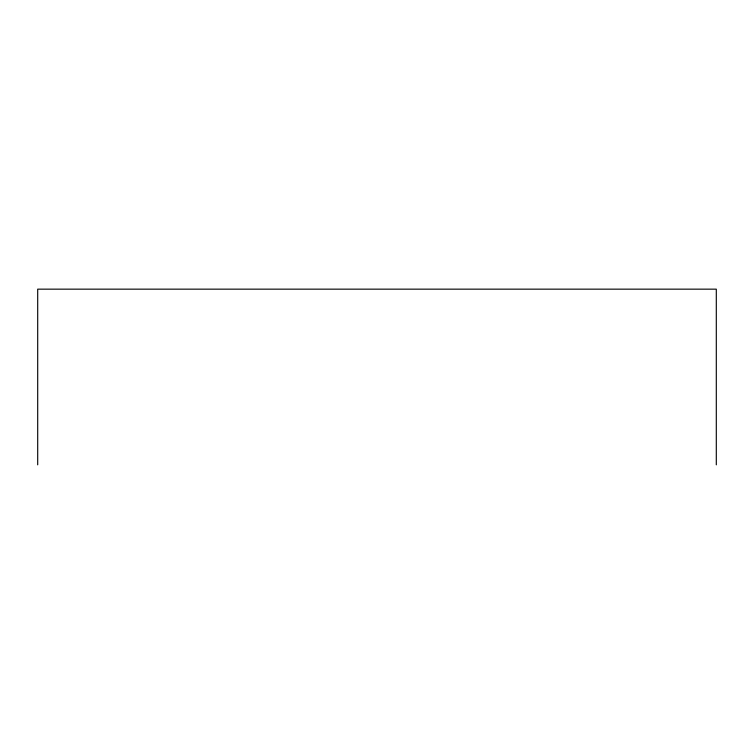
<?xml version="1.0" encoding="UTF-8"?>
<svg xmlns="http://www.w3.org/2000/svg" width="754" height="754" viewBox="0 0 754 754"><rect width="100%" height="100%" fill="white"/><g stroke="black" fill="none" stroke-linecap="round" stroke-linejoin="round"><path stroke-width="1.13" d="M716.3 464.841L716.3 289.159L37.7 289.159L37.7 464.841"/></g></svg>
